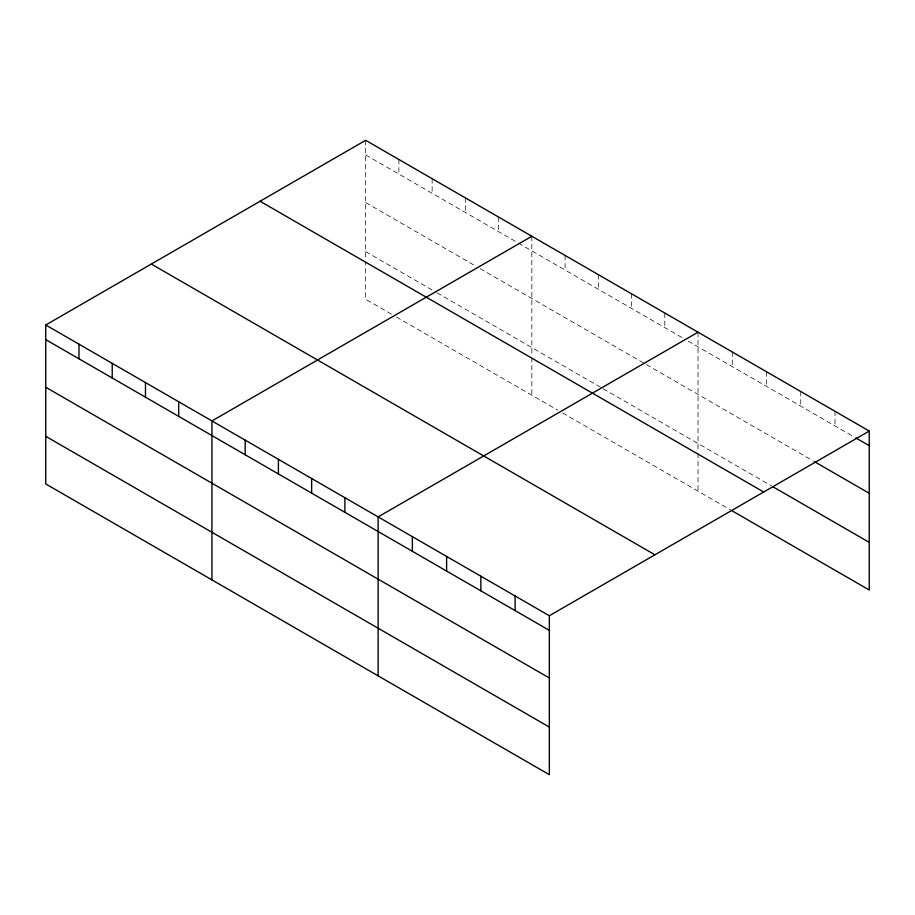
<?xml version="1.0" encoding="UTF-8"?>
<svg xmlns="http://www.w3.org/2000/svg" width="915" height="915" viewBox="0 0 915 915"><rect width="100%" height="100%" fill="white"/><g stroke="black" fill="none" stroke-linecap="round" stroke-linejoin="round"><path stroke-width="0.69" stroke-dasharray="4.58 3.43" d="M365.657 154.921L517.067 242.338M518.302 243.058L683.253 338.287M688.183 341.135L854.576 437.198M365.657 202.558L475.217 265.808M480.135 268.644L645.098 363.884M646.322 364.593L812.989 460.817M365.657 251.625L435.826 292.137M437.05 292.846L602.013 388.086M603.237 388.795L771.414 485.888M391.506 314.177L365.657 299.251L365.657 261.427M396.435 317.025L557.692 410.126M562.622 412.962L731.051 510.215M835.006 411.281L835.006 425.898M800.762 391.506L800.762 406.134M766.518 371.742L766.518 386.359M732.274 351.966L732.274 366.583M698.031 332.202L698.031 451.918M698.031 453.325L698.031 491.149M664.793 313.01L664.793 327.627M631.556 293.818L631.556 308.435M598.318 274.626L598.318 289.254M565.081 255.445L565.081 270.062M531.844 236.253L531.844 355.981M531.844 357.376L531.844 395.2M498.606 217.061L498.606 231.678M465.369 197.869L465.369 212.497M432.132 178.688L432.132 193.305M398.894 159.496L398.894 174.113M365.657 140.304L365.657 260.032"/><path stroke-width="1.37" d="M549.343 677.992L549.343 615.749L45.75 324.997L45.75 483.944L549.343 774.696L549.343 677.992L45.75 387.251M45.75 324.997L365.657 140.304L869.25 431.057L869.25 590.003L732.274 510.913M531.844 236.253L211.937 420.946L211.937 579.893M698.031 332.202L378.124 516.895L378.124 675.842M549.343 615.749L869.25 431.057M855.8 437.908L869.25 445.674M814.213 461.526L869.25 493.299M772.626 486.586L869.25 542.378M260.089 201.254L763.682 492.007M151.318 264.046L654.911 554.799M45.75 339.625L549.343 630.366M45.75 436.318L549.343 727.07M515.099 595.974L515.099 610.602M480.855 576.21L480.855 590.827M446.612 556.434L446.612 571.052M412.368 536.659L412.368 551.288M344.886 497.703L344.886 512.32M311.649 478.511L311.649 493.139M278.412 459.33L278.412 473.947M245.174 440.138L245.174 454.755M178.7 401.754L178.7 416.382M145.462 382.573L145.462 397.19M112.225 363.381L112.225 377.998M78.987 344.189L78.987 358.806"/></g></svg>
